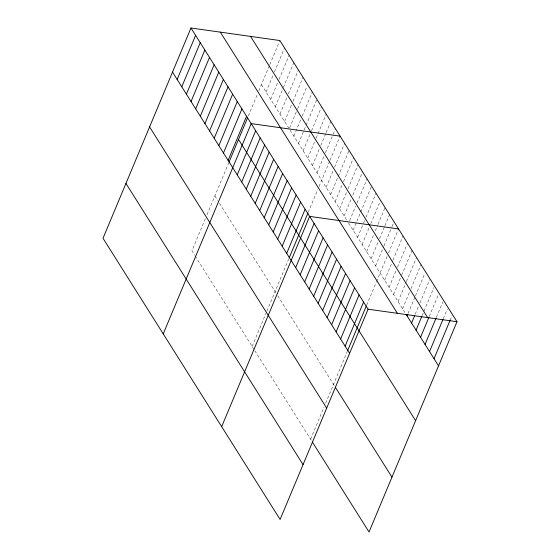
<?xml version="1.0" encoding="UTF-8"?>
<svg xmlns="http://www.w3.org/2000/svg" width="560" height="560" viewBox="0 0 560 560"><rect width="100%" height="100%" fill="white"/><g stroke="black" fill="none" stroke-linecap="round" stroke-linejoin="round"><path stroke-width="0.42" stroke-dasharray="2.8 2.1" d="M205.366 218.694L191.926 250.81L194.705 255.22M207.004 214.774L228.711 162.883M248.332 115.983L257.502 94.045M258.818 90.916L269.486 65.401M269.822 64.596L279.888 40.544M266.07 92.001L273.112 75.159M274.456 71.953L284.515 47.894M270.697 99.358L277.746 82.516M279.09 79.31L289.149 55.251M275.331 106.708L283.045 88.263M283.381 87.465L293.783 62.601M279.965 114.065L287.007 97.223M288.351 94.017L298.417 69.958M284.599 121.415L291.641 104.58M292.985 101.367L303.044 77.315M289.562 127.974L297.276 109.529M297.612 108.724L307.006 86.268M293.86 136.129L300.902 119.287M302.246 116.081L312.312 92.022M298.494 143.479L303.856 130.648M304.192 129.85L316.939 99.372M303.121 150.836L310.17 133.994M311.507 130.788L321.573 106.729M307.755 158.186L315.805 138.943M316.141 138.138L326.207 114.086M312.389 165.543L319.431 148.701M320.775 145.495L325.808 133.469M326.144 132.664L330.834 121.436M317.016 172.9L324.065 156.058M325.409 152.852L332.787 135.205M333.123 134.407L335.468 128.793M252.147 346.416L265.909 313.516M266.889 311.164L289.261 257.684M308.217 212.366L317.716 189.651M319.032 186.522L329.7 161.007M330.036 160.202L340.102 136.143M326.144 187.39L333.193 170.548M334.53 167.342L344.596 143.283M330.645 194.53L349.09 150.423M335.139 201.663L342.181 184.828M343.525 181.615L353.591 157.556M339.633 208.803L346.675 191.961M348.019 188.755L358.085 164.696M344.127 215.943L351.512 198.296M352.849 195.09L362.579 171.836M349.629 220.675L355.67 206.241M357.014 203.028L367.073 178.976M353.122 230.216L371.574 186.109M357.616 237.356L363.321 223.72M363.657 222.922L364.658 220.514M366.002 217.308L376.068 193.249M362.11 244.496L369.495 226.849M370.832 223.643L380.562 200.389M366.611 251.629L373.653 234.787M375.333 230.783L377.678 225.169M378.014 224.364L385.056 207.522M371.105 258.769L378.147 241.927M379.491 238.721L384.524 226.695M384.86 225.89L389.557 214.662M375.599 265.909L383.649 246.659M383.985 245.861L391.699 227.416M392.035 226.611L394.051 221.802M310.59 439.208L324.023 407.092M325.661 403.172L347.368 351.281M366.66 305.165L376.166 282.443M376.488 281.659L387.142 256.207M388.479 252.994L398.545 228.935M384.594 280.182L392.644 260.939M392.98 260.134L403.039 236.075M389.088 287.322L396.13 270.48M397.474 267.274L407.533 243.215M393.582 294.462L401.296 276.017M401.632 275.212L412.034 250.355M398.076 301.595L406.126 282.352M406.462 281.547L416.528 257.488M402.57 308.735L409.619 291.893M410.963 288.687L421.022 264.628M408.072 313.467L415.121 296.625M415.457 295.827L424.851 273.371M415.254 314.188L418.607 306.173M419.951 302.96L429.681 279.706M422.1 315.714L433.839 287.644M429.275 316.435L438.333 294.784M436.457 317.156L442.834 301.924M443.303 318.682L447.328 309.057M450.142 320.208L452.158 315.392M261.436 84.644L288.764 128.037M290.157 130.242L347.725 221.655M348.628 223.076L405.72 313.733M214.865 195.979L217.644 200.389M219.499 203.329L275.982 293.006M277.781 295.862L334.425 385.798M195.174 255.955L254.394 349.986M254.842 350.7L311.486 440.636"/><path stroke-width="0.84" d="M190.967 28L103.012 238.266L280.112 519.456L368.074 309.19L190.967 28L279.888 40.544L456.988 321.734L369.033 532L312.389 442.064M177.149 79.464L195.601 35.357M181.783 86.814L200.235 42.707M186.417 94.171L204.862 50.064M191.044 101.521L209.496 57.414M195.678 108.878L214.13 64.771M200.312 116.235L218.757 72.128M204.939 123.585L223.391 79.478M209.573 130.942L228.025 86.835M214.207 138.292L232.659 94.185M218.841 145.649L237.286 101.542M223.468 153.006L241.92 108.899M228.102 160.356L246.554 116.249M229.047 162.078L247.674 117.551M163.226 333.872L251.181 123.606L340.102 136.143M237.23 174.846L255.682 130.746M241.724 181.986L260.176 137.879M246.218 189.126L264.67 145.019M250.719 196.266L269.164 152.159M255.213 203.399L273.665 159.292M259.707 210.539L278.159 166.432M264.201 217.679L282.653 173.572M268.702 224.812L287.147 180.705M273.196 231.952L291.641 187.845M277.69 239.092L296.142 194.985M282.184 246.225L300.636 202.125M286.678 253.365L305.13 209.258M289.261 257.684L307.888 213.15M221.669 426.664L309.624 216.398L398.545 228.935M295.673 267.645L314.125 223.538M300.167 274.778L318.619 230.671M304.661 281.918L323.113 237.811M309.162 289.058L327.607 244.951M313.656 296.191L332.108 252.084M318.15 303.331L336.602 259.224M322.644 310.471L341.096 266.364M327.145 317.604L345.59 273.504M331.639 324.744L350.091 280.637M336.133 331.884L354.585 287.777M340.627 339.024L359.079 294.917M345.128 346.157L363.573 302.05M347.704 350.476L366.331 305.942M407.071 315.875L407.743 314.265M411.565 323.008L414.582 315.791M416.059 330.148L421.764 316.512M420.553 337.288L428.939 317.24M425.054 344.421L436.121 317.961M429.548 351.561L442.967 319.487M434.042 358.701L450.142 320.208M368.074 309.19L456.988 321.734M250.544 36.4L427.644 317.59M406.168 314.447L438.536 365.841M220.311 32.137L397.411 313.327M238.497 139.482L415.604 420.672M172.522 72.107L349.622 353.297M335.321 387.226L391.972 477.169M149.583 126.938L326.683 408.128M125.951 183.435L303.051 464.625"/></g></svg>
